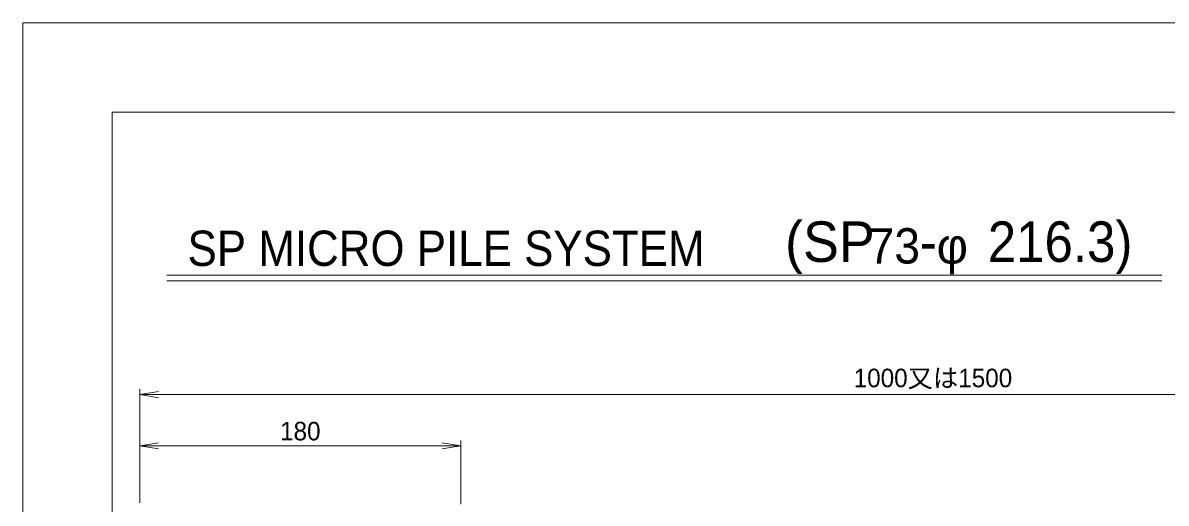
# Model space of a CAD drawing. Units: millimetres at full size, sheet at 1:2.5; details may follow other scales. Extents: x 6058 to 8158, y -37 to 1448.
# Drawn here: x 6058 to 6698, y 1179 to 1448 of the extents above; entities that cross this region are included whole.
import ezdxf
from ezdxf.enums import TextEntityAlignment as Align

# ---------------------------------------------------------------- set-up
doc = ezdxf.new("R2010")
doc.units = ezdxf.units.MM
doc.header["$LTSCALE"] = 2.5
doc.layers.add('6寸法線', color=4, linetype='Continuous', lineweight=13)
doc.layers.add('7枠', color=7, linetype='Continuous', lineweight=13)
doc.styles.add('Arial', font='')
doc.styles.add('ＭＳ Ｐゴシック', font='')
doc.styles.get('Arial').set_extended_font_data('Arial')
doc.styles.get('ＭＳ Ｐゴシック').set_extended_font_data('MS PGothic')

# ---------------------------------------------------------------- blocks, each defined once
blk = doc.blocks.new('open_arrow')
at = {"color": 0, "linetype": 'Continuous', "lineweight": -2}
blk.add_lwpolyline([(7.5, 1.25), (0, 0), (7.5, -1.25)], dxfattribs=at)

msp = doc.modelspace()

# ---------------------------------------------------------------- linework, layer by layer
at = {"layer": '6寸法線'}
for p, q in [((6138.392, 1306.449), (6695.962, 1306.449)), ((6138.392, 1303.351), (6695.962, 1303.351)), ((6123.128, 1178.899), (6123.128, 1242.494)), ((6123.128, 1239.494), (7012.162, 1239.494)), ((6123.128, 1178.898), (6123.128, 1213.783)), ((6303.128, 1177.998), (6303.128, 1213.783)), ((6123.128, 1210.783), (6303.128, 1210.783))]:
    msp.add_line(p, q, dxfattribs=at)
at = {"layer": '7枠'}
for p, q in [((6057.65, 1447.859), (8157.65, 1447.859)), ((6057.65, 1447.859), (6057.65, -37.141)), ((6107.65, 1397.859), (8107.65, 1397.859)), ((6107.65, 1397.859), (6107.65, 12.859))]:
    msp.add_line(p, q, dxfattribs=at)

# ---------------------------------------------------------------- block references
at = {"layer": '6寸法線', "xscale": 1.4, "yscale": 1.4}
for p in [(6123.128, 1239.494), (6123.128, 1210.783)]:
    msp.add_blockref('open_arrow', p, dxfattribs=at)
at = {"layer": '6寸法線', "xscale": 1.4, "yscale": 1.4, "rotation": 180}
msp.add_blockref('open_arrow', (6303.128, 1210.783), dxfattribs=at)

# ---------------------------------------------------------------- texts
at = {"layer": '6寸法線', "color": 7}
for s, height, style, width, p in [('(SP', 22.73, 'Arial', 0.95, (6484.771, 1307.032)), ('216.3)', 22.73, 'Arial', 0.9, (6598.383, 1307.032)), ('φ', 19.79, 'ＭＳ Ｐゴシック', 1.05, (6569.683, 1307.032)), ('-', 22.73, 'Arial', 0.9, (6560.323, 1307.032))]:
    msp.add_text(s, height=height, dxfattribs=dict(at, style=style, width=width)).set_placement(p, align=Align.BOTTOM_LEFT)
at = {"layer": '6寸法線', "color": 7, "style": 'ＭＳ Ｐゴシック'}
msp.add_text('73', height=19.79, dxfattribs=at).set_placement((6531.623, 1307.032), align=Align.BOTTOM_LEFT)
at = {"layer": '6寸法線', "style": 'ＭＳ Ｐゴシック', "width": 0.95}
msp.add_text('SP MICRO PILE SYSTEM ', height=19.79, dxfattribs=at).set_placement((6149.939, 1305.673), align=Align.BOTTOM_LEFT)
at = {"layer": '6寸法線', "style": 'ＭＳ Ｐゴシック'}
for s, p in [('1000又は1500', (6567.645, 1248.818)), ('180', (6213.128, 1219.033))]:
    msp.add_text(s, height=10.39, dxfattribs=at).set_placement(p, align=Align.MIDDLE_CENTER)

doc.saveas('drawing.dxf')
